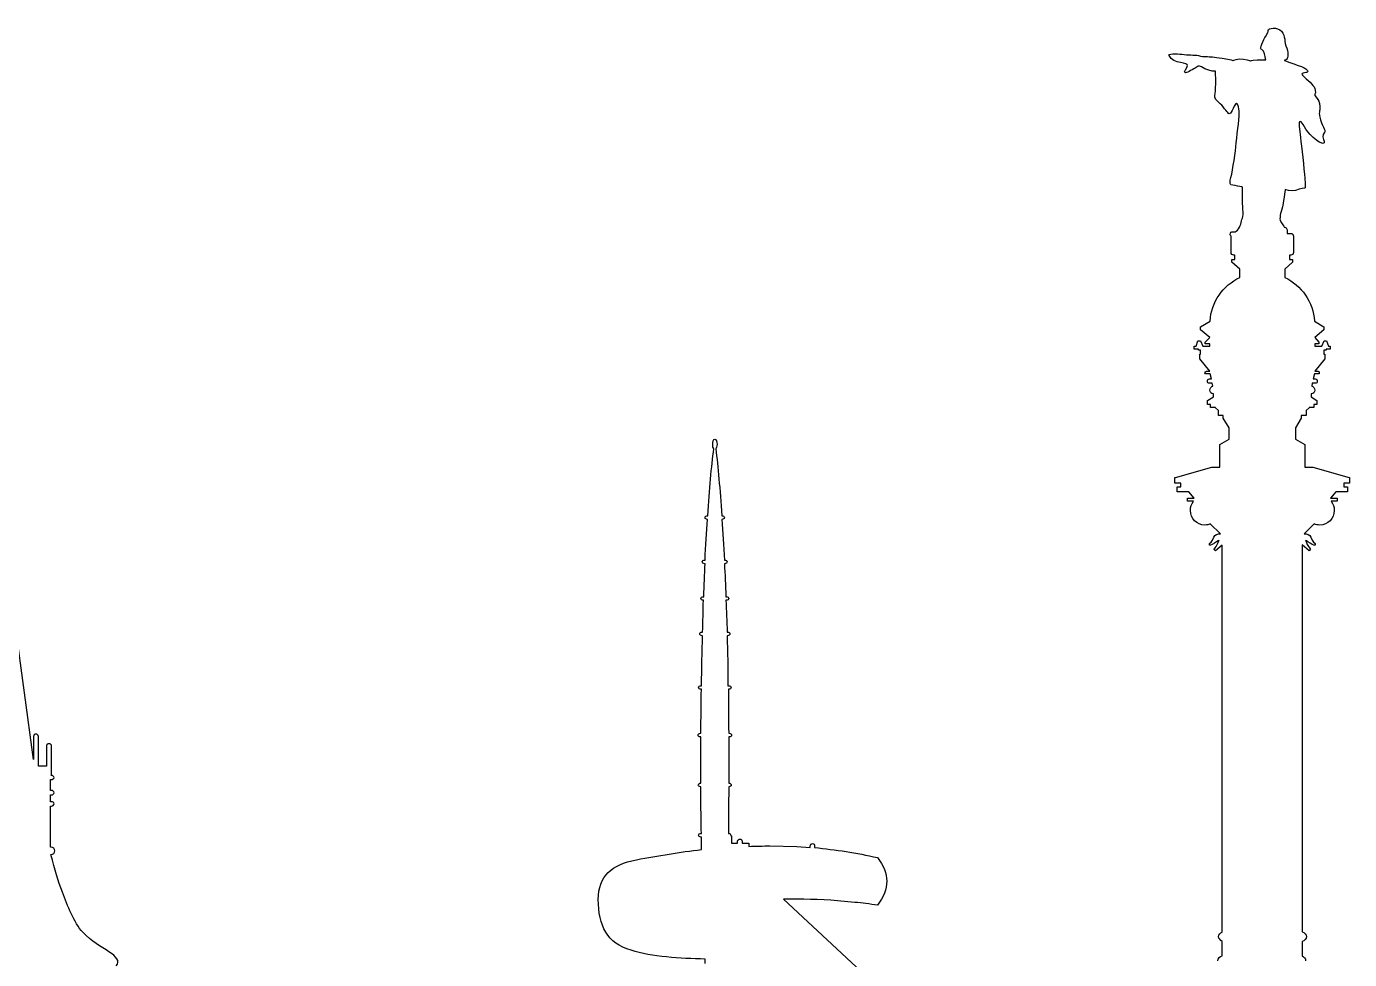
# Model space of a CAD drawing. Extents: x -1462 to 1445, y -1837 to 1335.
# Drawn here: x -711.4 to -508.6, y 1180.2 to 1323.2 of the extents above; entities that cross this region are included whole.
import ezdxf

# ---------------------------------------------------------------- set-up
doc = ezdxf.new("R2010")
doc.units = 0
doc.layers.add('Calque_1', color=7, linetype='CONTINUOUS')

msp = doc.modelspace()

# ---------------------------------------------------------------- linework, layer by layer
at = {"layer": 'Calque_1', "color": 1}
for p, q in [((-522.776758, 1318.068579), (-521.480684, 1318.068579)), ((-525.060737, 1296.954602), (-525.060737, 1298.560183)), ((-526.789633, 1288.558881), (-526.789633, 1291.028339)), ((-518.208854, 1291.460589), (-517.6532, 1291.460589)), ((-517.221002, 1291.028339), (-517.221002, 1288.558881)), ((-526.233979, 1288.126631), (-526.357435, 1288.126631)), ((-526.233979, 1287.447543), (-526.233979, 1288.126631)), ((-517.6532, 1288.126631), (-517.83802, 1288.126631)), ((-517.83802, 1288.126631), (-517.83802, 1287.447543)), ((-526.666229, 1287.077317), (-526.666229, 1287.447543)), ((-526.666229, 1287.447543), (-526.233979, 1287.447543)), ((-525.431571, 1285.965979), (-526.666229, 1287.077317)), ((-525.431571, 1284.731247), (-525.431571, 1285.965979)), ((-517.40577, 1287.077317), (-518.579064, 1285.965979)), ((-518.579064, 1285.965979), (-518.579064, 1284.731247)), ((-517.83802, 1287.447543), (-517.40577, 1287.447543)), ((-517.40577, 1287.447543), (-517.40577, 1287.077317)), ((-531.480941, 1277.138008), (-529.999423, 1278.00188)), ((-514.010537, 1278.00188), (-512.591058, 1277.138008)), ((-531.480941, 1276.705753), (-531.480941, 1277.138008)), ((-530.061463, 1275.532422), (-531.480941, 1276.705753)), ((-530.740468, 1274.791939), (-530.061463, 1275.532422)), ((-512.591058, 1276.705753), (-513.949173, 1275.532422)), ((-513.949173, 1275.532422), (-513.331531, 1274.791939)), ((-512.591058, 1277.138008), (-512.591058, 1276.705753)), ((-532.468792, 1273.742624), (-532.468792, 1274.174277)), ((-532.468792, 1274.174277), (-532.159946, 1274.174277)), ((-531.789735, 1273.742624), (-532.468792, 1273.742624)), ((-532.159946, 1274.174277), (-531.913191, 1274.977351)), ((-531.913191, 1274.977351), (-531.480941, 1274.977351)), ((-531.789735, 1273.557213), (-531.789735, 1273.742624)), ((-531.480941, 1273.557213), (-531.789735, 1273.557213)), ((-531.480941, 1274.977351), (-531.11073, 1274.174277)), ((-531.480941, 1272.93952), (-531.480941, 1273.557213)), ((-531.11073, 1274.174277), (-530.061463, 1274.174277)), ((-530.740468, 1274.545101), (-530.740468, 1274.791939)), ((-530.061463, 1274.545101), (-530.740468, 1274.545101)), ((-530.061463, 1274.174277), (-530.061463, 1274.545101)), ((-513.331531, 1274.545101), (-513.949173, 1274.545101)), ((-513.949173, 1274.545101), (-513.949173, 1274.174277)), ((-513.949173, 1274.174277), (-512.899281, 1274.174277)), ((-513.331531, 1274.791939), (-513.331531, 1274.545101)), ((-512.899281, 1274.174277), (-512.529071, 1274.977351)), ((-512.220224, 1273.557213), (-512.591058, 1273.557213)), ((-512.591058, 1273.557213), (-512.591058, 1272.93952)), ((-512.529071, 1274.977351), (-512.15886, 1274.977351)), ((-511.603207, 1273.742624), (-512.220224, 1273.742624)), ((-512.220224, 1273.742624), (-512.220224, 1273.557213)), ((-512.15886, 1274.977351), (-511.850014, 1274.174277)), ((-511.850014, 1274.174277), (-511.603207, 1274.174277)), ((-511.603207, 1274.174277), (-511.603207, 1273.742624)), ((-531.604344, 1272.260457), (-531.604344, 1272.93952)), ((-531.604344, 1272.93952), (-531.480941, 1272.93952)), ((-530.061463, 1270.346643), (-531.604344, 1272.260457)), ((-512.405667, 1272.260457), (-513.949173, 1270.346643)), ((-512.591058, 1272.93952), (-512.405667, 1272.93952)), ((-512.405667, 1272.93952), (-512.405667, 1272.260457)), ((-530.555077, 1270.346643), (-530.061463, 1270.346643)), ((-529.999423, 1269.91499), (-530.555077, 1269.91499)), ((-529.814655, 1269.173909), (-529.999423, 1269.91499)), ((-514.010537, 1269.91499), (-514.19598, 1269.173909)), ((-513.454883, 1269.91499), (-514.010537, 1269.91499)), ((-513.949173, 1270.346643), (-513.454883, 1270.346643)), ((-530.122878, 1269.173909), (-529.814655, 1269.173909)), ((-529.690628, 1268.494821), (-530.122878, 1268.494821)), ((-529.567225, 1268.062566), (-529.690628, 1268.494821)), ((-514.381371, 1268.494821), (-514.442787, 1268.062566)), ((-513.887133, 1268.494821), (-514.381371, 1268.494821)), ((-514.19598, 1269.173909), (-513.887133, 1269.173909)), ((-530.431673, 1265.840549), (-529.505809, 1266.39559)), ((-530.431673, 1265.222856), (-530.431673, 1265.840549)), ((-529.505809, 1266.39559), (-529.505809, 1266.889864)), ((-514.504826, 1266.889864), (-514.504826, 1266.39559)), ((-514.504826, 1266.39559), (-513.640326, 1265.840549)), ((-513.640326, 1265.840549), (-513.640326, 1265.222856)), ((-529.938059, 1265.222856), (-530.431673, 1265.222856)), ((-529.938059, 1264.790606), (-529.938059, 1265.222856)), ((-529.197014, 1264.790606), (-529.938059, 1264.790606)), ((-529.197014, 1264.729211), (-529.197014, 1264.790606)), ((-528.703348, 1264.296961), (-529.197014, 1264.729211)), ((-528.703348, 1263.555875), (-528.703348, 1264.296961)), ((-528.024291, 1263.555875), (-528.703348, 1263.555875)), ((-528.024291, 1263.123625), (-528.024291, 1263.555875)), ((-515.307235, 1263.555875), (-516.047708, 1263.555875)), ((-516.047708, 1263.555875), (-516.047708, 1263.123625)), ((-514.813049, 1264.729211), (-515.307235, 1264.296961)), ((-515.307235, 1264.296961), (-515.307235, 1263.555875)), ((-514.133992, 1264.790606), (-514.813049, 1264.790606)), ((-514.813049, 1264.790606), (-514.813049, 1264.729211)), ((-513.640326, 1265.222856), (-514.133992, 1265.222856)), ((-514.133992, 1265.222856), (-514.133992, 1264.790606)), ((-527.097856, 1261.642061), (-528.024291, 1263.123625)), ((-527.097856, 1259.913689), (-527.097856, 1261.642061)), ((-516.047708, 1263.123625), (-516.912156, 1261.642061)), ((-516.912156, 1261.642061), (-516.912156, 1259.913689)), ((-528.517957, 1259.111177), (-527.097856, 1259.913689)), ((-516.912156, 1259.913689), (-515.492054, 1259.111177)), ((-528.517957, 1255.653805), (-528.517957, 1259.111177)), ((-515.492054, 1259.111177), (-515.492054, 1255.653805)), ((-535.308424, 1254.048816), (-529.752616, 1255.653805)), ((-529.752616, 1255.653805), (-528.517957, 1255.653805)), ((-515.492054, 1255.653805), (-514.257967, 1255.653805)), ((-514.257967, 1255.653805), (-508.701588, 1254.048816)), ((-535.431827, 1253.67859), (-535.431827, 1254.048816)), ((-535.431827, 1254.048816), (-535.308424, 1254.048816)), ((-535.431827, 1253.184316), (-535.431827, 1253.67859)), ((-534.505911, 1253.184316), (-535.431827, 1253.184316)), ((-534.505911, 1252.628647), (-534.505911, 1253.184316)), ((-508.640172, 1253.184316), (-509.504048, 1253.184316)), ((-509.504048, 1253.184316), (-509.504048, 1252.628647)), ((-508.701588, 1254.048816), (-508.640172, 1254.048816)), ((-508.640172, 1254.048816), (-508.640172, 1253.67859)), ((-508.640172, 1253.67859), (-508.640172, 1253.184316)), ((-535.061565, 1251.826171), (-535.061565, 1252.628647)), ((-535.061565, 1252.628647), (-534.505911, 1252.628647)), ((-533.271253, 1251.826171), (-535.061565, 1251.826171)), ((-532.468792, 1250.900276), (-533.271253, 1251.826171)), ((-510.738759, 1251.826171), (-511.541219, 1250.900276)), ((-508.948395, 1251.826171), (-510.738759, 1251.826171)), ((-509.504048, 1252.628647), (-508.948395, 1252.628647)), ((-508.948395, 1252.628647), (-508.948395, 1251.826171)), ((-533.456644, 1250.406625), (-533.456644, 1250.900276)), ((-533.456644, 1250.900276), (-532.468792, 1250.900276)), ((-532.530832, 1250.406625), (-533.456644, 1250.406625)), ((-511.541219, 1250.900276), (-510.553939, 1250.900276)), ((-510.553939, 1250.406625), (-511.479803, 1250.406625)), ((-510.553939, 1250.900276), (-510.553939, 1250.406625)), ((-528.394502, 1245.40566), (-529.999423, 1246.949223)), ((-514.072576, 1246.949223), (-515.616081, 1245.40566)), ((-530.122878, 1243.677258), (-530.122878, 1243.924096)), ((-529.197014, 1242.812758), (-529.443769, 1243.059596)), ((-528.147747, 1243.677258), (-529.197014, 1242.812758)), ((-528.147747, 1184.349666), (-528.147747, 1243.677258)), ((-514.813049, 1242.812758), (-515.924304, 1243.739282)), ((-515.924304, 1243.739282), (-515.924304, 1184.410926)), ((-514.62823, 1243.059596), (-514.813049, 1242.812758)), ((-513.887133, 1243.924096), (-513.887133, 1243.677258)), ((-607.473862, 1241.393212), (-607.412447, 1241.393212)), ((-604.44884, 1241.393212), (-604.387424, 1241.393212)), ((-607.412447, 1240.837543), (-607.473862, 1240.837543)), ((-604.387424, 1240.837543), (-604.44884, 1240.837543)), ((-607.659254, 1235.775183), (-607.597266, 1235.775183)), ((-604.202033, 1235.775183), (-604.140669, 1235.775183)), ((-604.140669, 1235.219514), (-604.202033, 1235.219514)), ((-710.320324, 1210.834205), (-713.09854, 1231.268492)), ((-607.844697, 1230.342596), (-607.782657, 1230.342596)), ((-607.782657, 1229.786927), (-607.844697, 1229.786927)), ((-604.017213, 1230.342596), (-603.955226, 1230.342596)), ((-603.955226, 1229.786927), (-604.017213, 1229.786927)), ((-608.029516, 1222.131659), (-607.9681, 1222.131659)), ((-607.9681, 1221.57599), (-608.029516, 1221.57599)), ((-603.89381, 1222.131659), (-603.831822, 1222.131659)), ((-608.091504, 1214.846649), (-608.029516, 1214.846649)), ((-603.769835, 1214.846649), (-603.708419, 1214.846649)), ((-710.320324, 1214.353003), (-710.320324, 1210.834205)), ((-709.579903, 1209.784288), (-709.579903, 1214.353003)), ((-708.345244, 1212.871439), (-708.345244, 1209.784288)), ((-707.542732, 1208.611555), (-707.542732, 1212.871439)), ((-608.029516, 1214.290979), (-608.091504, 1214.290979)), ((-608.029516, 1210.278531), (-608.029516, 1214.290979)), ((-603.708419, 1214.290979), (-603.769835, 1214.290979)), ((-603.769835, 1214.290979), (-603.769835, 1210.278531)), ((-708.345244, 1209.784288), (-709.579903, 1209.784288)), ((-608.029516, 1207.191386), (-608.029516, 1210.278531)), ((-603.769835, 1210.278531), (-603.769835, 1207.191386)), ((-707.727551, 1206.080671), (-707.727551, 1207.747055)), ((-707.727551, 1207.747055), (-707.542732, 1207.747055)), ((-707.542732, 1208.364748), (-707.604148, 1208.364748)), ((-608.091504, 1207.191386), (-608.029516, 1207.191386)), ((-608.029516, 1206.635748), (-608.091504, 1206.635748)), ((-608.029516, 1206.512329), (-608.029516, 1206.635748)), ((-608.029516, 1204.537114), (-608.029516, 1206.512329)), ((-707.542732, 1206.080671), (-707.727551, 1206.080671)), ((-707.727551, 1204.351671), (-707.727551, 1205.401614)), ((-707.727551, 1205.401614), (-707.542732, 1205.401614)), ((-707.542732, 1204.351671), (-707.727551, 1204.351671)), ((-707.727551, 1197.375491), (-707.727551, 1203.672614)), ((-707.727551, 1203.672614), (-707.542732, 1203.672614)), ((-603.831822, 1204.351671), (-603.831822, 1202.314469)), ((-603.831822, 1202.314469), (-603.831822, 1199.474754)), ((-608.029516, 1199.474754), (-607.9681, 1199.474754)), ((-607.9681, 1198.919085), (-608.029516, 1198.919085)), ((-607.9681, 1197.005265), (-607.9681, 1198.919085)), ((-603.461612, 1199.227916), (-603.461612, 1199.104496)), ((-603.461612, 1199.104496), (-603.338156, 1199.104496)), ((-603.338156, 1199.104496), (-603.338156, 1197.993189)), ((-707.604148, 1197.375491), (-707.727551, 1197.375491)), ((-603.338156, 1197.993189), (-602.411721, 1197.993189)), ((-602.411721, 1197.993189), (-602.411721, 1198.30202)), ((-601.732663, 1198.30202), (-601.732663, 1197.993189)), ((-601.732663, 1197.993189), (-600.683396, 1197.993189)), ((-600.683396, 1197.993189), (-600.683396, 1197.498915)), ((-597.473606, 1197.560939), (-593.337328, 1197.498915)), ((-593.337328, 1197.498915), (-591.300157, 1197.314096)), ((-591.300157, 1197.314096), (-591.300157, 1197.560939)), ((-590.621151, 1197.560939), (-590.621151, 1197.314096)), ((-707.666187, 1196.264184), (-707.604148, 1196.264184)), ((-595.374447, 1189.412026), (-583.459851, 1178.299381)), ((-584.447702, 1188.917752), (-587.102515, 1189.165188)), ((-528.147747, 1180.706846), (-528.147747, 1182.929492)), ((-515.924304, 1182.929356), (-515.924304, 1180.706711)), ((-607.412447, 1179.534108), (-607.412447, 1180.213201))]:
    msp.add_line(p, q, dxfattribs=at)
for points in [[(-522.097701, 1320.476038), (-521.727335, 1321.463802), (-521.048122, 1322.204851), (-521.10985, 1322.57527)], [(-521.10985, 1322.57527), (-521.171577, 1322.945683), (-519.69006, 1323.192682), (-519.072679, 1322.451851)], [(-519.072679, 1322.451851), (-518.393621, 1321.711019), (-518.702364, 1320.846737), (-518.27027, 1319.858974)], [(-521.850894, 1319.426724), (-522.159533, 1319.858849), (-522.46812, 1319.549987), (-522.097701, 1320.476038)], [(-536.296276, 1318.747636), (-536.543187, 1319.056311), (-535.184761, 1318.994193), (-534.32052, 1318.93245)], [(-533.456644, 1317.204079), (-533.288347, 1317.763047), (-535.616907, 1317.312123), (-536.296276, 1318.747636)], [(-534.32052, 1318.93245), (-533.45628, 1318.809031), (-532.345233, 1318.809031), (-532.036594, 1318.809031)], [(-532.036594, 1318.809031), (-531.666176, 1318.747288), (-531.419265, 1318.562224), (-530.67848, 1318.562224)], [(-530.67848, 1318.562224), (-529.937695, 1318.562224), (-529.505861, 1318.562224), (-528.147747, 1318.315386)], [(-528.147747, 1318.315386), (-526.789633, 1318.130192), (-526.480786, 1317.94516), (-526.480786, 1317.94516)], [(-526.480786, 1317.94516), (-526.480786, 1317.94516), (-525.740157, 1318.315448), (-524.875917, 1318.191967)], [(-524.875917, 1318.191967), (-524.011625, 1318.006773), (-523.76461, 1317.883136), (-523.76461, 1317.883136)], [(-523.76461, 1317.883136), (-523.76461, 1317.883136), (-523.887962, 1318.068579), (-522.776758, 1318.068579)], [(-521.480684, 1318.068579), (-521.480684, 1318.068579), (-521.542204, 1318.932829), (-521.850894, 1319.426724)], [(-518.393673, 1318.068579), (-518.640584, 1318.006835), (-519.072679, 1318.068059), (-517.158963, 1317.450886)], [(-518.27027, 1319.858974), (-517.899852, 1318.871211), (-518.146762, 1318.192029), (-518.393673, 1318.068579)], [(-533.802953, 1316.100721), (-534.173371, 1316.100721), (-533.518424, 1316.895373), (-533.456644, 1317.204079)], [(-532.13116, 1316.921622), (-532.563254, 1316.674685), (-533.432535, 1316.100721), (-533.802953, 1316.100721)], [(-530.801884, 1316.710397), (-531.666176, 1317.204297), (-531.699014, 1317.230297), (-532.13116, 1316.921622)], [(-529.197014, 1316.339573), (-529.197014, 1316.339573), (-529.937643, 1316.278277), (-530.801884, 1316.710397)], [(-529.197014, 1313.31505), (-529.073507, 1314.611488), (-529.197014, 1316.339573), (-529.197014, 1316.339573)], [(-517.158963, 1317.450886), (-515.183519, 1316.833536), (-514.9987, 1316.463091), (-515.060428, 1316.216154)], [(-515.060428, 1316.216154), (-515.183883, 1315.969223), (-516.542101, 1316.278246), (-515.616081, 1315.475671)], [(-515.616081, 1315.475671), (-514.690061, 1314.611389), (-514.01064, 1314.117526), (-513.887133, 1313.438437)], [(-528.826752, 1311.709432), (-529.197014, 1312.079851), (-529.382198, 1312.080318), (-529.197014, 1313.31505)], [(-525.554922, 1309.857642), (-525.554922, 1310.721955), (-525.801521, 1312.080193), (-526.295395, 1310.96898)], [(-513.887133, 1313.438437), (-513.763781, 1312.759349), (-514.195876, 1312.759282), (-513.763781, 1312.32713)], [(-513.763781, 1312.32713), (-513.269856, 1311.833231), (-513.269856, 1311.709531), (-513.208128, 1310.906956)], [(-527.283247, 1309.981061), (-527.591937, 1310.289736), (-528.394658, 1311.400762), (-528.826752, 1311.709432)], [(-526.295395, 1310.96898), (-526.789269, 1309.857735), (-527.036336, 1309.610648), (-527.283247, 1309.981061)], [(-526.048536, 1304.733258), (-525.925133, 1306.276659), (-525.554922, 1308.931622), (-525.554922, 1309.857642)], [(-513.208128, 1310.906956), (-513.146348, 1310.104386), (-513.455091, 1310.104449), (-513.084672, 1308.869722)], [(-516.171735, 1308.622915), (-516.542101, 1308.622915), (-516.29519, 1307.388153), (-516.171735, 1306.153427)], [(-514.19598, 1306.153427), (-515.554094, 1307.388153), (-515.801316, 1308.561172), (-516.171735, 1308.622915)], [(-513.084672, 1308.869722), (-512.714306, 1307.635027), (-512.158653, 1307.141476), (-512.529071, 1306.894508)], [(-516.171735, 1306.153427), (-515.986552, 1304.856988), (-515.61551, 1301.338253), (-515.492054, 1299.918333)], [(-512.529071, 1305.597758), (-512.405615, 1305.289083), (-512.776138, 1304.856988), (-514.19598, 1306.153427)], [(-512.529071, 1306.894508), (-512.83771, 1306.585833), (-512.714254, 1305.906433), (-512.529071, 1305.597758)], [(-526.913036, 1299.609502), (-526.666125, 1300.473815), (-526.233771, 1303.189887), (-526.048536, 1304.733258)], [(-515.492054, 1299.918333), (-515.368599, 1298.560151), (-515.430638, 1298.436764), (-515.430638, 1298.436764)], [(-526.171992, 1298.807021), (-526.727593, 1298.868764), (-527.098219, 1298.74522), (-526.913036, 1299.609502)], [(-525.060737, 1298.560183), (-525.060737, 1298.560183), (-525.678118, 1298.683539), (-526.171992, 1298.807021)], [(-518.517077, 1298.189328), (-518.517077, 1298.189328), (-518.764352, 1296.090855), (-519.011315, 1295.164804)], [(-516.912156, 1298.06594), (-517.591213, 1297.818977), (-518.517077, 1298.189328), (-518.517077, 1298.189328)], [(-515.430638, 1298.436764), (-515.430638, 1298.436764), (-516.171371, 1298.312877), (-516.912156, 1298.06594)], [(-525.060737, 1293.806653), (-524.813774, 1294.300553), (-525.060737, 1295.843357), (-525.060737, 1296.954602)], [(-525.801781, 1291.954234), (-525.307907, 1292.571615), (-525.24592, 1293.251047), (-525.060737, 1293.806653)], [(-519.011315, 1295.164804), (-519.319953, 1294.300522), (-519.443097, 1293.559472), (-519.072679, 1293.065572)], [(-526.913036, 1291.275177), (-526.913036, 1292.077747), (-526.295603, 1291.398627), (-525.801781, 1291.954234)], [(-519.072679, 1293.065572), (-518.702312, 1292.571678), (-518.64048, 1292.448508), (-518.64048, 1292.448508)], [(-518.64048, 1292.448508), (-518.64048, 1292.448508), (-518.023619, 1292.38664), (-518.208854, 1291.460589)], [(-526.789633, 1291.028339), (-526.85136, 1291.090077), (-526.913036, 1291.151696), (-526.913036, 1291.275177)], [(-517.6532, 1291.460589), (-517.406289, 1291.460589), (-517.221002, 1291.275302), (-517.221002, 1291.028339)], [(-526.357435, 1288.126631), (-526.604346, 1288.126631), (-526.789633, 1288.311918), (-526.789633, 1288.558881)], [(-517.221002, 1288.558881), (-517.221002, 1288.311918), (-517.406289, 1288.126631), (-517.6532, 1288.126631)], [(-529.999423, 1278.00188), (-529.875968, 1280.965201), (-528.024291, 1283.496521), (-525.431571, 1284.731247)], [(-518.579064, 1284.731247), (-515.986292, 1283.496521), (-514.195772, 1280.965201), (-514.010537, 1278.00188)], [(-530.801884, 1270.099805), (-530.801884, 1270.223286), (-530.678532, 1270.346643), (-530.555077, 1270.346643)], [(-530.555077, 1269.91499), (-530.678532, 1269.91499), (-530.801884, 1269.976323), (-530.801884, 1270.099805)], [(-513.454883, 1270.346643), (-513.33148, 1270.346643), (-513.270115, 1270.223286), (-513.270115, 1270.099805)], [(-513.270115, 1270.099805), (-513.270115, 1269.976323), (-513.33148, 1269.91499), (-513.454883, 1269.91499)], [(-530.431673, 1268.803683), (-530.431673, 1268.988872), (-530.308062, 1269.173909), (-530.122878, 1269.173909)], [(-530.122878, 1268.494821), (-530.308062, 1268.494821), (-530.431673, 1268.618459), (-530.431673, 1268.803683)], [(-530.061463, 1267.445533), (-530.061463, 1267.754208), (-529.814136, 1268.000859), (-529.567225, 1268.062566)], [(-529.505809, 1266.889864), (-529.8145, 1266.889864), (-530.061463, 1267.136832), (-530.061463, 1267.445533)], [(-513.949173, 1267.445533), (-513.949173, 1267.136832), (-514.196135, 1266.889864), (-514.504826, 1266.889864)], [(-514.442787, 1268.062566), (-514.195876, 1268.000859), (-513.949173, 1267.754208), (-513.949173, 1267.445533)], [(-513.887133, 1269.173909), (-513.70195, 1269.173909), (-513.578962, 1268.988872), (-513.578962, 1268.803683)], [(-513.578962, 1268.803683), (-513.578962, 1268.618459), (-513.70195, 1268.494821), (-513.887133, 1268.494821)], [(-606.239204, 1259.111177), (-606.239204, 1259.543333), (-606.116164, 1259.913689), (-605.930981, 1259.913689)], [(-605.930981, 1259.913689), (-605.745746, 1259.913689), (-605.560147, 1259.543333), (-605.560147, 1259.111177)], [(-606.980248, 1248.18398), (-606.733286, 1252.258515), (-606.424803, 1255.715767), (-606.054384, 1258.43212)], [(-606.054384, 1258.43212), (-606.17784, 1258.55557), (-606.239204, 1258.802507), (-606.239204, 1259.111177)], [(-605.560147, 1259.111177), (-605.560147, 1258.802507), (-605.68381, 1258.55557), (-605.745538, 1258.43212)], [(-605.745538, 1258.43212), (-605.436899, 1255.715767), (-605.128364, 1252.258515), (-604.819674, 1248.18398)], [(-533.024446, 1248.986456), (-533.024446, 1249.542063), (-532.83947, 1249.974474), (-532.530832, 1250.406625)], [(-511.479803, 1250.406625), (-511.171113, 1249.974474), (-510.986137, 1249.542063), (-510.986137, 1248.986456)], [(-607.412447, 1247.875118), (-607.412447, 1248.060343), (-607.227159, 1248.18398), (-606.980248, 1248.18398)], [(-607.041612, 1247.628311), (-607.226796, 1247.628311), (-607.412447, 1247.751668), (-607.412447, 1247.875118)], [(-607.412447, 1241.393212), (-607.288991, 1243.615707), (-607.16512, 1245.652784), (-607.041612, 1247.628311)], [(-604.819674, 1248.18398), (-604.634491, 1248.18398), (-604.44884, 1248.060343), (-604.44884, 1247.875118)], [(-604.44884, 1247.875118), (-604.44884, 1247.751668), (-604.634491, 1247.628311), (-604.819674, 1247.628311)], [(-604.819674, 1247.628311), (-604.696218, 1245.652784), (-604.572295, 1243.615707), (-604.44884, 1241.393212)], [(-530.801884, 1246.763811), (-532.036542, 1246.763811), (-533.024446, 1247.751761), (-533.024446, 1248.986456)], [(-510.986137, 1248.986456), (-510.986137, 1247.751761), (-511.973417, 1246.763811), (-513.208128, 1246.763811)], [(-529.999423, 1246.949223), (-530.246386, 1246.825772), (-530.493245, 1246.763811), (-530.801884, 1246.763811)], [(-529.443769, 1244.912015), (-529.320366, 1245.344141), (-528.826648, 1245.40566), (-528.394502, 1245.40566)], [(-515.616081, 1245.40566), (-515.183935, 1245.40566), (-514.689698, 1245.344141), (-514.56619, 1244.912015)], [(-513.208128, 1246.763811), (-513.516767, 1246.763811), (-513.825665, 1246.825772), (-514.072576, 1246.949223)], [(-530.122878, 1243.924096), (-530.122878, 1243.924096), (-529.629005, 1244.171189), (-529.443769, 1244.912015)], [(-529.320366, 1243.98612), (-529.876019, 1243.615707), (-530.122878, 1243.677258), (-530.122878, 1243.677258)], [(-529.443769, 1243.059596), (-529.443769, 1243.059596), (-529.320522, 1243.121433), (-529.073559, 1243.491846)], [(-528.641361, 1244.41837), (-528.641361, 1244.41837), (-528.826544, 1244.356502), (-529.320366, 1243.98612)], [(-529.073559, 1243.491846), (-528.826648, 1243.800521), (-528.641361, 1244.41837), (-528.641361, 1244.41837)], [(-514.689594, 1243.98612), (-515.245195, 1244.356502), (-515.368651, 1244.41837), (-515.368651, 1244.41837)], [(-515.368651, 1244.41837), (-515.368651, 1244.41837), (-515.183935, 1243.800521), (-514.937024, 1243.491846)], [(-514.937024, 1243.491846), (-514.690113, 1243.121433), (-514.62823, 1243.059596), (-514.62823, 1243.059596)], [(-513.887133, 1243.677258), (-513.887133, 1243.677258), (-514.19572, 1243.615707), (-514.689594, 1243.98612)], [(-514.56619, 1244.912015), (-514.381007, 1244.171189), (-513.887133, 1243.924096), (-513.887133, 1243.924096)], [(-607.844697, 1241.146374), (-607.844697, 1241.269855), (-607.659046, 1241.393212), (-607.473862, 1241.393212)], [(-607.473862, 1240.837543), (-607.659046, 1240.837543), (-607.844697, 1240.961186), (-607.844697, 1241.146374)], [(-604.387424, 1241.393212), (-604.202241, 1241.393212), (-604.017213, 1241.269855), (-604.017213, 1241.146374)], [(-604.017213, 1241.146374), (-604.017213, 1240.961186), (-604.202241, 1240.837543), (-604.387424, 1240.837543)], [(-607.597266, 1235.775183), (-607.535538, 1237.503778), (-607.474226, 1239.232435), (-607.412447, 1240.837543)], [(-604.44884, 1240.837543), (-604.325384, 1239.232435), (-604.26376, 1237.503778), (-604.202033, 1235.775183)], [(-608.029516, 1235.466352), (-608.029516, 1235.651545), (-607.906216, 1235.775183), (-607.659254, 1235.775183)], [(-607.659254, 1235.219514), (-607.906216, 1235.219514), (-608.029516, 1235.34287), (-608.029516, 1235.466352)], [(-607.782657, 1230.342596), (-607.720929, 1232.009448), (-607.720981, 1233.6144), (-607.659254, 1235.219514)], [(-604.202033, 1235.219514), (-604.140305, 1233.6144), (-604.078993, 1232.009448), (-604.017213, 1230.342596)], [(-604.140669, 1235.775183), (-603.955434, 1235.775183), (-603.769835, 1235.651545), (-603.769835, 1235.466352)], [(-603.769835, 1235.466352), (-603.769835, 1235.34287), (-603.955434, 1235.219514), (-604.140669, 1235.219514)], [(-608.214907, 1230.095758), (-608.214907, 1230.21924), (-608.091607, 1230.342596), (-607.844697, 1230.342596)], [(-607.844697, 1229.786927), (-608.091607, 1229.786927), (-608.214907, 1229.910565), (-608.214907, 1230.095758)], [(-607.9681, 1222.131659), (-607.906372, 1224.786274), (-607.844437, 1227.317501), (-607.782657, 1229.786927)], [(-604.017213, 1229.786927), (-603.955485, 1227.317501), (-603.89381, 1224.786274), (-603.89381, 1222.131659)], [(-603.955226, 1230.342596), (-603.770042, 1230.342596), (-603.585015, 1230.21924), (-603.585015, 1230.095758)], [(-603.585015, 1230.095758), (-603.585015, 1229.910565), (-603.770042, 1229.786927), (-603.955226, 1229.786927)], [(-608.40035, 1221.884852), (-608.40035, 1222.008303), (-608.214699, 1222.131659), (-608.029516, 1222.131659)], [(-608.029516, 1221.57599), (-608.214699, 1221.57599), (-608.40035, 1221.699628), (-608.40035, 1221.884852)], [(-608.029516, 1214.846649), (-608.029516, 1217.13085), (-608.029516, 1219.41527), (-607.9681, 1221.57599)], [(-603.831822, 1222.131659), (-603.584859, 1222.131659), (-603.399572, 1222.008303), (-603.399572, 1221.884852)], [(-603.399572, 1221.884852), (-603.399572, 1221.699628), (-603.584859, 1221.57599), (-603.831822, 1221.57599)], [(-603.831822, 1221.57599), (-603.831822, 1219.41527), (-603.831822, 1217.13085), (-603.769835, 1214.846649)], [(-709.950113, 1214.72323), (-710.135297, 1214.72323), (-710.320324, 1214.538197), (-710.320324, 1214.353003)], [(-709.579903, 1214.353003), (-709.579903, 1214.538197), (-709.76493, 1214.72323), (-709.950113, 1214.72323)], [(-608.461766, 1214.538415), (-608.461766, 1214.72364), (-608.338466, 1214.846649), (-608.091504, 1214.846649)], [(-608.091504, 1214.290979), (-608.338466, 1214.290979), (-608.461766, 1214.414965), (-608.461766, 1214.538415)], [(-603.708419, 1214.846649), (-603.523183, 1214.846649), (-603.338156, 1214.72364), (-603.338156, 1214.538415)], [(-603.338156, 1214.538415), (-603.338156, 1214.414965), (-603.523183, 1214.290979), (-603.708419, 1214.290979)], [(-707.912994, 1213.241665), (-708.159905, 1213.241665), (-708.345244, 1213.056633), (-708.345244, 1212.871439)], [(-707.542732, 1212.871439), (-707.542732, 1213.056633), (-707.727759, 1213.241665), (-707.912994, 1213.241665)], [(-707.604148, 1208.364748), (-707.542732, 1208.426455), (-707.542732, 1208.549812), (-707.542732, 1208.611555)], [(-707.172521, 1208.055886), (-707.172521, 1208.241111), (-707.357548, 1208.364748), (-707.542732, 1208.364748)], [(-707.542732, 1207.747055), (-707.357548, 1207.747055), (-707.172521, 1207.870692), (-707.172521, 1208.055886)], [(-608.461766, 1206.883184), (-608.461766, 1207.068372), (-608.276739, 1207.191386), (-608.091504, 1207.191386)], [(-608.091504, 1206.635748), (-608.276739, 1206.635748), (-608.461766, 1206.759697), (-608.461766, 1206.883184)], [(-603.769835, 1206.635748), (-603.769835, 1205.894916), (-603.769835, 1205.092502), (-603.831822, 1204.351671)], [(-603.769835, 1207.191386), (-603.522872, 1207.191386), (-603.399572, 1207.068372), (-603.399572, 1206.883184)], [(-603.399572, 1206.883184), (-603.399572, 1206.759697), (-603.522872, 1206.635748), (-603.769835, 1206.635748)], [(-707.172521, 1205.709816), (-707.172521, 1205.895041), (-707.357548, 1206.080671), (-707.542732, 1206.080671)], [(-707.542732, 1205.401614), (-707.357548, 1205.401614), (-707.172521, 1205.524628), (-707.172521, 1205.709816)], [(-607.9681, 1199.474754), (-608.029516, 1201.141605), (-608.029516, 1202.808519), (-608.029516, 1204.537114)], [(-707.172521, 1204.04284), (-707.172521, 1204.228065), (-707.357548, 1204.351671), (-707.542732, 1204.351671)], [(-707.542732, 1203.672614), (-707.357548, 1203.672614), (-707.172521, 1203.857646), (-707.172521, 1204.04284)], [(-608.40035, 1199.227916), (-608.40035, 1199.351397), (-608.214699, 1199.474754), (-608.029516, 1199.474754)], [(-608.029516, 1198.919085), (-608.214699, 1198.919085), (-608.40035, 1199.042722), (-608.40035, 1199.227916)], [(-603.831822, 1199.474754), (-603.584859, 1199.474754), (-603.461612, 1199.351397), (-603.461612, 1199.227916)], [(-602.411721, 1198.30202), (-602.411721, 1198.487209), (-602.226693, 1198.610254), (-602.04151, 1198.610254)], [(-602.04151, 1198.610254), (-601.918055, 1198.610254), (-601.732663, 1198.487209), (-601.732663, 1198.30202)], [(-707.048546, 1196.819822), (-707.048546, 1197.128528), (-707.295457, 1197.375491), (-707.604148, 1197.375491)], [(-707.604148, 1196.264184), (-707.295457, 1196.264184), (-707.048546, 1196.511152), (-707.048546, 1196.819822)], [(-617.906941, 1195.461677), (-614.573383, 1196.079058), (-611.23993, 1196.634852), (-607.9681, 1197.005265)], [(-600.683396, 1197.498915), (-599.63392, 1197.56042), (-598.523081, 1197.560939), (-597.473606, 1197.560939)], [(-591.300157, 1197.560939), (-591.300157, 1197.746128), (-591.115129, 1197.931165), (-590.929946, 1197.931165)], [(-590.929946, 1197.931165), (-590.744763, 1197.931165), (-590.621151, 1197.746128), (-590.621151, 1197.560939)], [(-590.621151, 1197.314096), (-587.411049, 1197.005426), (-584.200584, 1196.511339), (-580.990482, 1195.770539)], [(-705.875823, 1190.46134), (-706.61666, 1192.375124), (-706.98713, 1193.794763), (-707.666187, 1196.264184)], [(-623.771544, 1189.350002), (-623.709816, 1192.992411), (-621.796152, 1194.659138), (-617.906941, 1195.461677)], [(-580.990482, 1195.770539), (-579.076766, 1193.362856), (-579.076766, 1190.954923), (-580.990482, 1188.485497)], [(-702.727449, 1184.287642), (-704.209018, 1185.89275), (-705.07331, 1188.424071), (-705.875823, 1190.46134)], [(-618.709454, 1181.571346), (-622.413377, 1182.620848), (-623.771544, 1185.398949), (-623.771544, 1189.350002)], [(-587.102515, 1189.165188), (-589.880471, 1189.350407), (-592.596491, 1189.473764), (-595.374447, 1189.412026)], [(-580.990482, 1188.485497), (-582.163412, 1188.670722), (-583.336499, 1188.794297), (-584.447702, 1188.917752)], [(-697.665255, 1179.163881), (-696.307141, 1180.768995), (-700.258131, 1181.694765), (-702.727449, 1184.287642)], [(-528.703348, 1183.670572), (-528.703348, 1183.979248), (-528.456385, 1184.226179), (-528.147747, 1184.349666)], [(-515.924304, 1184.410926), (-515.553886, 1184.287439), (-515.245247, 1183.979112), (-515.245247, 1183.670437)], [(-528.147747, 1182.929492), (-528.456385, 1183.114685), (-528.703348, 1183.361903), (-528.703348, 1183.670572)], [(-515.245247, 1183.670437), (-515.245247, 1183.300024), (-515.553886, 1183.052838), (-515.924304, 1182.929356)], [(-607.412447, 1180.213201), (-611.17815, 1180.336651), (-615.622807, 1180.52184), (-618.709454, 1181.571346)], [(-528.826752, 1179.966363), (-528.826752, 1180.336776), (-528.518113, 1180.645103), (-528.147747, 1180.706846)], [(-515.924304, 1180.706711), (-515.615614, 1180.58323), (-515.368651, 1180.274898), (-515.368651, 1179.966228)]]:
    msp.add_open_spline(points, degree=3, dxfattribs=at)

doc.saveas('drawing.dxf')
